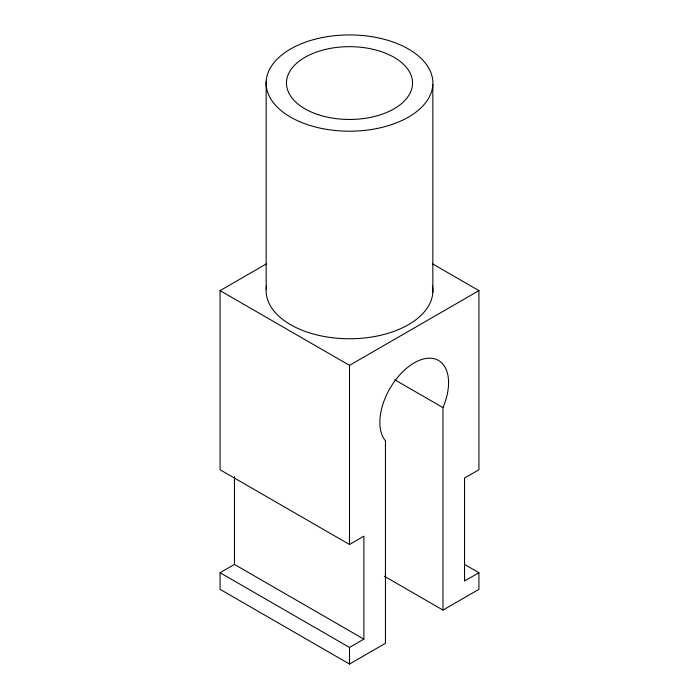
<?xml version="1.0" encoding="UTF-8"?>
<svg xmlns="http://www.w3.org/2000/svg" width="699" height="699" viewBox="0 0 699 699"><rect width="100%" height="100%" fill="white"/><g stroke="black" fill="none" stroke-linecap="round" stroke-linejoin="round"><path stroke-width="1.05" d="M464.748 564.547L478.92 572.726L478.92 589.327L442.974 610.087L442.974 407.613A48.581 28.047 -60 0 0 437.268 359.81A48.581 28.047 -60 0 0 392.663 384.066A48.581 28.047 -60 0 0 384.415 439.47L385.446 440.824L385.446 643.298L349.5 664.05L220.08 589.327L220.08 572.726L349.5 647.449L363.882 639.139L363.882 536.194L349.5 544.495L220.08 469.772L220.08 290.627L266.371 263.899M220.08 290.627L349.5 365.35L478.92 290.627L478.92 469.772L464.538 478.081L464.538 581.026L478.92 572.726M220.08 572.726L234.462 564.425L363.882 639.139M432.629 263.899L478.92 290.627M394.795 379.802L442.974 407.613M384.398 576.273L442.974 610.087M432.838 84.579A83.382 48.135 0 0 1 305.559 123.976A83.382 48.135 0 0 1 310.103 40.638A83.382 48.135 0 0 1 432.838 84.579L432.838 292.138M349.5 365.35L349.5 544.495M349.5 647.449L349.5 664.05M266.162 81.556L266.162 289.115M234.462 476.648L234.462 564.425M432.506 286.092A83.382 48.135 0 0 1 349.5 338.762A83.382 48.135 0 0 1 266.494 286.092M317.975 114.584A63.041 36.4 0 0 0 412.541 83.067A63.041 36.4 0 0 0 317.975 51.543A63.041 36.4 0 0 0 317.975 114.584"/></g></svg>
